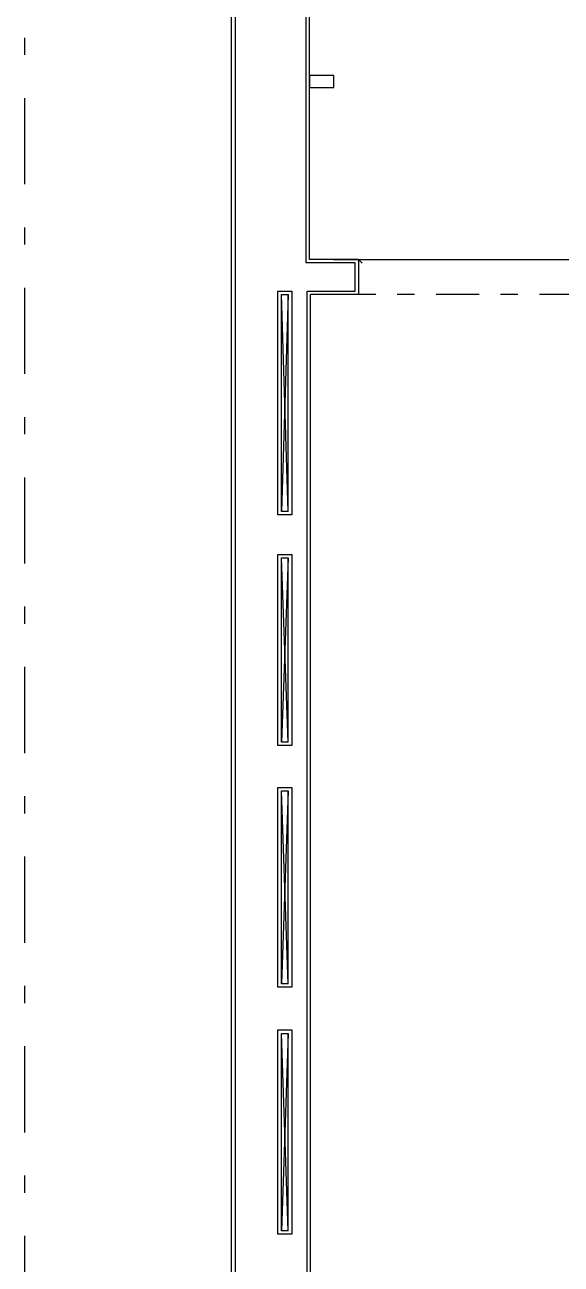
# Model space of a CAD drawing. Header units: millimetres. Extents: x 2317 to 2736, y 1295 to 1343.
# Drawn here: x 2616.44 to 2619.55, y 1310.83 to 1318.02 of the extents above; entities that cross this region are included whole.
import ezdxf

# ---------------------------------------------------------------- set-up
doc = ezdxf.new("R2010")
doc.units = ezdxf.units.MM
doc.linetypes.add('DASHDOT', pattern=[1, 0.5, -0.25, 0, -0.25])
doc.layers.add('ARQUITETONICO', color=8, linetype='Continuous')

msp = doc.modelspace()

# ---------------------------------------------------------------- linework, layer by layer
at = {"layer": 'ARQUITETONICO', "linetype": 'DASHDOT'}
msp.add_line((2616.436, 1301.692), (2616.436, 1328.328), dxfattribs=at)
at = {"layer": 'ARQUITETONICO'}
for p, q in [((2617.636, 1308.21), (2617.636, 1328.328)), ((2618.089, 1316.656), (2618.089, 1328.328)), ((2617.656, 1328.308), (2617.656, 1308.19)), ((2618.069, 1316.636), (2618.069, 1328.308)), ((2618.229, 1317.7238), (2618.089, 1317.7238)), ((2618.089, 1317.7238), (2618.089, 1317.6538)), ((2618.229, 1317.6538), (2618.229, 1317.7238)), ((2618.089, 1317.6538), (2618.229, 1317.6538)), ((2618.3525, 1316.636), (2618.069, 1316.636)), ((2618.3725, 1316.656), (2618.089, 1316.656)), ((2618.3525, 1316.472), (2618.3525, 1316.636)), ((2618.3725, 1316.656), (2618.3725, 1316.452)), ((2618.3725, 1316.656), (2620.8725, 1316.656)), ((2618.3937, 1316.6348), (2618.3725, 1316.656)), ((2617.905, 1316.472), (2617.985, 1316.472)), ((2617.905, 1315.174), (2617.905, 1316.472)), ((2617.925, 1315.194), (2617.925, 1316.452)), ((2617.925, 1316.452), (2617.965, 1316.452)), ((2617.965, 1315.194), (2617.925, 1316.452)), ((2617.965, 1316.452), (2617.925, 1315.194)), ((2617.965, 1315.194), (2617.965, 1316.452)), ((2617.985, 1316.472), (2617.985, 1315.174)), ((2618.075, 1308.29), (2618.075, 1316.472)), ((2618.075, 1316.472), (2618.3525, 1316.472)), ((2618.095, 1308.31), (2618.095, 1316.452)), ((2618.3725, 1316.452), (2618.095, 1316.452)), ((2617.985, 1315.174), (2617.905, 1315.174)), ((2617.965, 1315.194), (2617.925, 1315.194)), ((2617.905, 1314.945), (2617.985, 1314.945)), ((2617.905, 1313.836), (2617.905, 1314.945)), ((2617.985, 1314.945), (2617.985, 1313.836)), ((2617.925, 1313.856), (2617.925, 1314.925)), ((2617.925, 1314.925), (2617.965, 1314.925)), ((2617.965, 1313.856), (2617.925, 1314.925)), ((2617.965, 1314.925), (2617.925, 1313.856)), ((2617.965, 1313.856), (2617.965, 1314.925)), ((2617.985, 1313.836), (2617.905, 1313.836)), ((2617.965, 1313.856), (2617.925, 1313.856)), ((2617.905, 1313.593), (2617.985, 1313.593)), ((2617.905, 1312.434), (2617.905, 1313.593)), ((2617.985, 1313.593), (2617.985, 1312.434)), ((2617.925, 1312.454), (2617.925, 1313.573)), ((2617.925, 1313.573), (2617.965, 1313.573)), ((2617.965, 1312.454), (2617.925, 1313.573)), ((2617.965, 1313.573), (2617.925, 1312.454)), ((2617.965, 1312.454), (2617.965, 1313.573)), ((2617.985, 1312.434), (2617.905, 1312.434)), ((2617.965, 1312.454), (2617.925, 1312.454)), ((2617.905, 1312.187), (2617.985, 1312.187)), ((2617.905, 1311.002), (2617.905, 1312.187)), ((2617.925, 1311.022), (2617.925, 1312.167)), ((2617.925, 1312.167), (2617.965, 1312.167)), ((2617.965, 1311.022), (2617.925, 1312.167)), ((2617.965, 1312.167), (2617.925, 1311.022)), ((2617.965, 1311.022), (2617.965, 1312.167)), ((2617.985, 1312.187), (2617.985, 1311.002)), ((2617.985, 1311.002), (2617.905, 1311.002)), ((2617.965, 1311.022), (2617.925, 1311.022))]:
    msp.add_line(p, q, dxfattribs=at)
at = {"layer": 'ARQUITETONICO', "linetype": 'DASHDOT', "ltscale": 0.5}
for p, q in [((2618.229, 1316.656), (2621.156, 1316.656)), ((2620.8725, 1316.452), (2618.3725, 1316.452))]:
    msp.add_line(p, q, dxfattribs=at)

doc.saveas('drawing.dxf')
